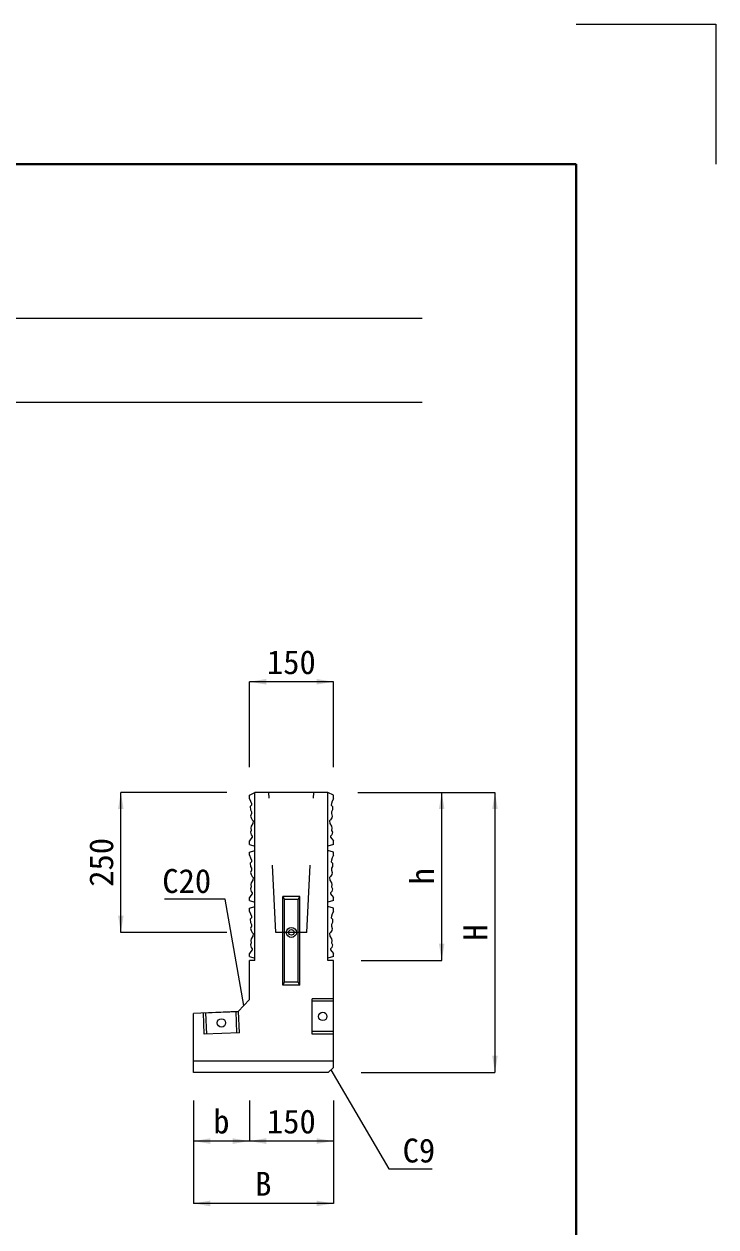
# Model space of a CAD drawing. Units: millimetres at full size. Extents: x 199178 to 219083, y 873019 to 880494.
# Drawn here: x 210520 to 211756, y 878297 to 880444 of the extents above; entities that cross this region are included whole.
import ezdxf
from ezdxf.enums import TextEntityAlignment as Align

# ---------------------------------------------------------------- set-up
doc = ezdxf.new("R2010")
doc.units = ezdxf.units.MM
doc.header["$LTSCALE"] = 20
doc.linetypes.add('DASHED_SPACED', pattern=[12, 6, -6])
for name, color, linetype, lineweight in [('0_2', 7, 'Continuous', 13), ('Defpoints_3', 7, 'Continuous', 13), ('ピンジョイント', 1, 'Continuous', 13), ('図枠', 7, 'Continuous', 5), ('寸法線', 7, 'Continuous', 13), ('引出線', 4, 'Continuous', 13)]:
    doc.layers.add(name, color=color, linetype=linetype, lineweight=lineweight)
doc.styles.add('ＭＳ ゴシック', font='')
doc.styles.get('ＭＳ ゴシック').set_extended_font_data('MS Gothic')

# ---------------------------------------------------------------- blocks, each defined once
blk = doc.blocks.new('filled_arrow')
at = {"color": 0, "linetype": 'Continuous', "lineweight": -2}
blk.add_solid([(7.5, 1.25), (0, 0), (7.5, -1.25)], dxfattribs=at)

msp = doc.modelspace()

# ---------------------------------------------------------------- linework, layer by layer
at = {"layer": '0_2'}
for p, q in [((210922.14, 879067.97), (210932.14, 879072.97)), ((210922.14, 879061.56), (210922.14, 879067.97)), ((211062.14, 879072.97), (210932.14, 879072.97)), ((210932.14, 878772.97), (210932.14, 879072.97)), ((211062.14, 878772.97), (211062.14, 879072.97)), ((211072.14, 879067.97), (211062.14, 879072.97)), ((211072.14, 879061.56), (211072.14, 879067.97)), ((210922.14, 879061.56), (210924.08, 879057.05)), ((210925.81, 879049.95), (210923.56, 879047.52)), ((210923.56, 879047.52), (210923.91, 879041.8)), ((210924.08, 879057.05), (210925.64, 879052.89)), ((210925.64, 879052.89), (210925.81, 879049.95)), ((211068.63, 879052.89), (211068.46, 879049.95)), ((211068.46, 879049.95), (211070.72, 879047.52)), ((211070.2, 879057.05), (211068.63, 879052.89)), ((211072.14, 879061.56), (211070.2, 879057.05)), ((211070.72, 879047.52), (211070.37, 879041.8)), ((210923.91, 879041.8), (210925.64, 879038.33)), ((210925.64, 879035.21), (210924.25, 879030.71)), ((210924.25, 879030.71), (210925.12, 879027.59)), ((210925.12, 879027.59), (210927.2, 879023.6)), ((210925.64, 879038.33), (210925.64, 879035.21)), ((210927.2, 879023.6), (210929.11, 879021.87)), ((211067.07, 879023.6), (211065.17, 879021.87)), ((211069.16, 879027.59), (211067.07, 879023.6)), ((211070.37, 879041.8), (211068.63, 879038.33)), ((211068.63, 879038.33), (211068.63, 879035.21)), ((211068.63, 879035.21), (211070.02, 879030.71)), ((211070.02, 879030.71), (211069.16, 879027.59)), ((210925.47, 879005.05), (210923.91, 879001.93)), ((210923.91, 879001.93), (210925.12, 878997.25)), ((210925.47, 879012.51), (210924.6, 879009.21)), ((210924.6, 879009.21), (210925.47, 879005.05)), ((210928.42, 879017.19), (210925.47, 879012.51)), ((210929.11, 879021.87), (210928.42, 879017.19)), ((211065.17, 879021.87), (211065.86, 879017.19)), ((211065.86, 879017.19), (211068.81, 879012.51)), ((211068.81, 879012.51), (211069.68, 879009.21)), ((211069.68, 879009.21), (211068.81, 879005.05)), ((211068.81, 879005.05), (211070.37, 879001.93)), ((211070.37, 879001.93), (211069.16, 878997.25)), ((210924.95, 878989.8), (210922.14, 878986.16)), ((210922.14, 878979.97), (210922.14, 878986.16)), ((210927.2, 878992.75), (210924.95, 878989.8)), ((210925.12, 878997.25), (210927.03, 878994.48)), ((210927.03, 878994.48), (210927.2, 878992.75)), ((211067.25, 878994.48), (211067.07, 878992.75)), ((211067.07, 878992.75), (211069.33, 878989.8)), ((211069.16, 878997.25), (211067.25, 878994.48)), ((211069.33, 878989.8), (211072.14, 878986.16)), ((211072.14, 878979.97), (211072.14, 878986.16)), ((210922.14, 878979.97), (210932.14, 878976.97)), ((210922.14, 878965.97), (210932.14, 878968.97)), ((210922.14, 878960.56), (210922.14, 878965.97)), ((210922.14, 878960.56), (210924.08, 878956.05)), ((211072.14, 878979.97), (211062.14, 878976.97)), ((211072.14, 878965.97), (211062.14, 878968.97)), ((211072.14, 878960.56), (211070.2, 878956.05)), ((211072.14, 878960.56), (211072.14, 878965.97)), ((210925.81, 878948.95), (210923.56, 878946.52)), ((210923.56, 878946.52), (210923.91, 878940.8)), ((210923.91, 878940.8), (210925.64, 878937.33)), ((210924.08, 878956.05), (210925.64, 878951.89)), ((210925.64, 878951.89), (210925.81, 878948.95)), ((211068.63, 878951.89), (211068.46, 878948.95)), ((211068.46, 878948.95), (211070.72, 878946.52)), ((211070.2, 878956.05), (211068.63, 878951.89)), ((211070.37, 878940.8), (211068.63, 878937.33)), ((211070.72, 878946.52), (211070.37, 878940.8)), ((210925.64, 878934.21), (210924.25, 878929.71)), ((210924.25, 878929.71), (210925.12, 878926.59)), ((210925.12, 878926.59), (210927.2, 878922.6)), ((210928.42, 878916.19), (210925.47, 878911.51)), ((210925.64, 878937.33), (210925.64, 878934.21)), ((210927.2, 878922.6), (210929.11, 878920.87)), ((210929.11, 878920.87), (210928.42, 878916.19)), ((211067.07, 878922.6), (211065.17, 878920.87)), ((211065.17, 878920.87), (211065.86, 878916.19)), ((211065.86, 878916.19), (211068.81, 878911.51)), ((211069.16, 878926.59), (211067.07, 878922.6)), ((211068.63, 878937.33), (211068.63, 878934.21)), ((211068.63, 878934.21), (211070.02, 878929.71)), ((211070.02, 878929.71), (211069.16, 878926.59)), ((210925.47, 878904.05), (210923.91, 878900.93)), ((210923.91, 878900.93), (210925.12, 878896.25)), ((210925.47, 878911.51), (210924.6, 878908.21)), ((210924.6, 878908.21), (210925.47, 878904.05)), ((210925.12, 878896.25), (210927.03, 878893.48)), ((211069.16, 878896.25), (211067.25, 878893.48)), ((211068.81, 878911.51), (211069.68, 878908.21)), ((211069.68, 878908.21), (211068.81, 878904.05)), ((211068.81, 878904.05), (211070.37, 878900.93)), ((211070.37, 878900.93), (211069.16, 878896.25)), ((210924.95, 878888.8), (210922.14, 878885.16)), ((210922.14, 878879.97), (210922.14, 878885.16)), ((210922.14, 878879.97), (210932.14, 878876.97)), ((210927.2, 878891.75), (210924.95, 878888.8)), ((210927.03, 878893.48), (210927.2, 878891.75)), ((211072.14, 878879.97), (211062.14, 878876.97)), ((211067.25, 878893.48), (211067.07, 878891.75)), ((211067.07, 878891.75), (211069.33, 878888.8)), ((211069.33, 878888.8), (211072.14, 878885.16)), ((211072.14, 878879.97), (211072.14, 878885.16)), ((210922.14, 878865.97), (210932.14, 878868.97)), ((210922.14, 878860.56), (210922.14, 878865.97)), ((210922.14, 878860.56), (210924.08, 878856.05)), ((210924.08, 878856.05), (210925.64, 878851.89)), ((210925.64, 878851.89), (210925.81, 878848.95)), ((211072.14, 878865.97), (211062.14, 878868.97)), ((211068.63, 878851.89), (211068.46, 878848.95)), ((211070.2, 878856.05), (211068.63, 878851.89)), ((211072.14, 878860.56), (211070.2, 878856.05)), ((211072.14, 878860.56), (211072.14, 878865.97)), ((210925.81, 878848.95), (210923.56, 878846.52)), ((210923.56, 878846.52), (210923.91, 878840.8)), ((210923.91, 878840.8), (210925.64, 878837.33)), ((210925.64, 878834.21), (210924.25, 878829.71)), ((210925.64, 878837.33), (210925.64, 878834.21)), ((211068.46, 878848.95), (211070.72, 878846.52)), ((211070.37, 878840.8), (211068.63, 878837.33)), ((211068.63, 878837.33), (211068.63, 878834.21)), ((211068.63, 878834.21), (211070.02, 878829.71)), ((211070.72, 878846.52), (211070.37, 878840.8)), ((210924.25, 878829.71), (210925.12, 878826.59)), ((210925.47, 878811.51), (210924.6, 878808.21)), ((210925.12, 878826.59), (210927.2, 878822.6)), ((210928.42, 878816.19), (210925.47, 878811.51)), ((210927.2, 878822.6), (210929.11, 878820.87)), ((210929.11, 878820.87), (210928.42, 878816.19)), ((211067.07, 878822.6), (211065.17, 878820.87)), ((211065.17, 878820.87), (211065.86, 878816.19)), ((211065.86, 878816.19), (211068.81, 878811.51)), ((211069.16, 878826.59), (211067.07, 878822.6)), ((211068.81, 878811.51), (211069.68, 878808.21)), ((211070.02, 878829.71), (211069.16, 878826.59)), ((210924.95, 878788.8), (210922.14, 878785.16)), ((210925.47, 878804.05), (210923.91, 878800.93)), ((210923.91, 878800.93), (210925.12, 878796.25)), ((210924.6, 878808.21), (210925.47, 878804.05)), ((210927.2, 878791.75), (210924.95, 878788.8)), ((210925.12, 878796.25), (210927.03, 878793.48)), ((210927.03, 878793.48), (210927.2, 878791.75)), ((211067.25, 878793.48), (211067.07, 878791.75)), ((211067.07, 878791.75), (211069.33, 878788.8)), ((211069.16, 878796.25), (211067.25, 878793.48)), ((211069.68, 878808.21), (211068.81, 878804.05)), ((211068.81, 878804.05), (211070.37, 878800.93)), ((211070.37, 878800.93), (211069.16, 878796.25)), ((211069.33, 878788.8), (211072.14, 878785.16)), ((210922.14, 878779.97), (210922.14, 878785.16)), ((210922.14, 878779.97), (210932.14, 878776.97)), ((210932.14, 878772.97), (210922.14, 878772.97)), ((210922.14, 878702.97), (210922.14, 878772.97)), ((211072.14, 878779.97), (211062.14, 878776.97)), ((211072.14, 878772.97), (211062.14, 878772.97)), ((211072.14, 878779.97), (211072.14, 878785.16)), ((211072.14, 878581.97), (211072.14, 878772.97)), ((210922.14, 878702.97), (210902.14, 878681.97)), ((211034.14, 878641.47), (211034.14, 878704.47)), ((211072.14, 878704.47), (211034.14, 878704.47)), ((210902.14, 878681.97), (210822.14, 878677.97)), ((210839.9, 878679.18), (210902.85, 878681.7)), ((210904.37, 878643.73), (210902.85, 878681.7)), ((210822.14, 878572.97), (210822.14, 878677.97)), ((210841.42, 878641.21), (210839.9, 878679.18)), ((210904.37, 878643.73), (210841.42, 878641.21)), ((211072.14, 878641.47), (211034.14, 878641.47)), ((211072.14, 878592.97), (210822.14, 878592.97)), ((211063.14, 878572.97), (210822.14, 878572.97)), ((211072.14, 878581.97), (211063.14, 878572.97))]:
    msp.add_line(p, q, dxfattribs=at)
at = {"layer": '0_2', "linetype": 'DASHED_SPACED'}
for p, q in [((210969.64, 878822.97), (210957.14, 879072.97)), ((211024.64, 878822.97), (211037.14, 879072.97)), ((211024.64, 878822.97), (210969.64, 878822.97)), ((210899.88, 878643.55), (210898.36, 878681.52)), ((211072.14, 878699.97), (211034.14, 878699.97)), ((210845.92, 878641.39), (210844.4, 878679.36)), ((211072.14, 878645.97), (211034.14, 878645.97))]:
    msp.add_line(p, q, dxfattribs=at)
at = {"layer": '0_2'}
for centre in [(211053.14, 878672.97), (210872.14, 878661.45)]:
    msp.add_circle(centre, 7.5, dxfattribs=at)
at = {"layer": 'Defpoints_3'}
for p, q in [((211505.78, 880444.32), (211755.78, 880444.32)), ((211755.78, 880444.32), (211755.78, 880194.32))]:
    msp.add_line(p, q, dxfattribs=at)
at = {"layer": 'ピンジョイント'}
for p, q in [((210982.14, 878728.97), (210982.14, 878886.97)), ((211012.14, 878886.97), (210982.14, 878886.97)), ((210982.14, 878886.97), (210985.14, 878881.97)), ((210985.14, 878733.97), (210985.14, 878881.97)), ((211009.14, 878881.97), (210985.14, 878881.97)), ((211009.14, 878881.97), (211012.14, 878886.97)), ((211009.14, 878733.97), (211009.14, 878881.97)), ((211012.14, 878728.97), (211012.14, 878886.97)), ((210982.14, 878728.97), (210985.14, 878733.97)), ((211012.14, 878728.97), (210982.14, 878728.97)), ((211009.14, 878733.97), (210985.14, 878733.97)), ((211012.14, 878728.97), (211009.14, 878733.97))]:
    msp.add_line(p, q, dxfattribs=at)
for radius in [9, 5]:
    msp.add_circle((210997.14, 878822.97), radius, dxfattribs=at)
at = {"layer": '図枠', "lineweight": 40}
for p, q in [((207005.78, 880194.32), (211505.78, 880194.32)), ((211505.78, 880194.32), (211505.78, 873269.32))]:
    msp.add_line(p, q, dxfattribs=at)
at = {"layer": '図枠', "lineweight": 13}
for p, q in [((207280.78, 879919.32), (211230.78, 879919.32)), ((207280.78, 879769.32), (211230.78, 879769.32))]:
    msp.add_line(p, q, dxfattribs=at)
at = {"layer": '寸法線'}
for p, q in [((211072.14, 879270.35), (210922.14, 879270.35)), ((210922.14, 879117.97), (210922.14, 879270.35)), ((211072.14, 879117.97), (211072.14, 879270.35)), ((210692.46, 878822.97), (210692.46, 879072.97)), ((210882.14, 879072.97), (210692.46, 879072.97)), ((211116.14, 879072.97), (211265.78, 879072.97)), ((211116.14, 879072.97), (211360.95, 879072.97)), ((211265.78, 878772.97), (211265.78, 879072.97)), ((211360.95, 879072.97), (211360.95, 878572.97)), ((210882.14, 878822.97), (210692.46, 878822.97)), ((211122.14, 878772.97), (211265.78, 878772.97)), ((211122.14, 878572.97), (211360.95, 878572.97)), ((210822.14, 878522.97), (210822.14, 878339.19)), ((210822.14, 878522.97), (210822.14, 878450.49)), ((210922.14, 878522.97), (210922.14, 878450.49)), ((210922.14, 878522.97), (210922.14, 878450.49)), ((211072.14, 878522.97), (211072.14, 878339.19)), ((211072.14, 878522.97), (211072.14, 878450.49)), ((210922.14, 878450.49), (210822.14, 878450.49)), ((211072.14, 878450.49), (210922.14, 878450.49)), ((211072.14, 878339.19), (210822.14, 878339.19))]:
    msp.add_line(p, q, dxfattribs=at)
at = {"layer": '引出線'}
for points in [[(210912.14, 878692.47), (210878.8, 878882.1), (210770.65, 878882.1)], [(211067.64, 878577.47), (211171, 878401), (211248.77, 878401)]]:
    msp.add_lwpolyline(points, dxfattribs=at)

# ---------------------------------------------------------------- block references
at = {"layer": '寸法線', "xscale": 4, "yscale": 4}
for p in [(210922.14, 879270.35), (210822.14, 878450.49), (210922.14, 878450.49), (210822.14, 878339.19)]:
    msp.add_blockref('filled_arrow', p, dxfattribs=at)
for p, rotation in [((211072.14, 879270.35), 180), ((210692.46, 879072.97), 270), ((211265.78, 879072.97), 270), ((211360.95, 879072.97), 270), ((210692.46, 878822.97), 90), ((211265.78, 878772.97), 90), ((211360.95, 878572.97), 90), ((210922.14, 878450.49), 180), ((211072.14, 878450.49), 180), ((211072.14, 878339.19), 180)]:
    msp.add_blockref('filled_arrow', p, dxfattribs=dict(at, rotation=rotation))
at = {"layer": '引出線', "xscale": 0.16, "yscale": 0.16}
for p, rotation in [((210912.14, 878692.47), 100), ((211067.64, 878577.47), 300.4)]:
    msp.add_blockref('filled_arrow', p, dxfattribs=dict(at, rotation=rotation))

# ---------------------------------------------------------------- texts
at = {"layer": '寸法線', "style": 'ＭＳ ゴシック'}
for s, p in [('150', (210997.14, 879305.35)), ('b', (210872.14, 878485.49)), ('150', (210997.14, 878485.49)), ('B', (210947.14, 878374.19))]:
    msp.add_text(s, height=42.72, dxfattribs=at).set_placement(p, align=Align.MIDDLE_CENTER)
for s, p in [('250', (210657.46, 878947.97)), ('h', (211230.78, 878922.97)), ('H', (211325.95, 878822.97))]:
    msp.add_text(s, height=42.72, rotation=90, dxfattribs=at).set_placement(p, align=Align.MIDDLE_CENTER)
at = {"layer": '引出線', "style": 'ＭＳ ゴシック'}
msp.add_text('C20', height=42.72, dxfattribs=at).set_placement((210853.8, 878936.1), align=Align.TOP_RIGHT)
msp.add_text('C9', height=42.72, dxfattribs=at).set_placement((211196, 878455), align=Align.TOP_LEFT)

doc.saveas('drawing.dxf')
